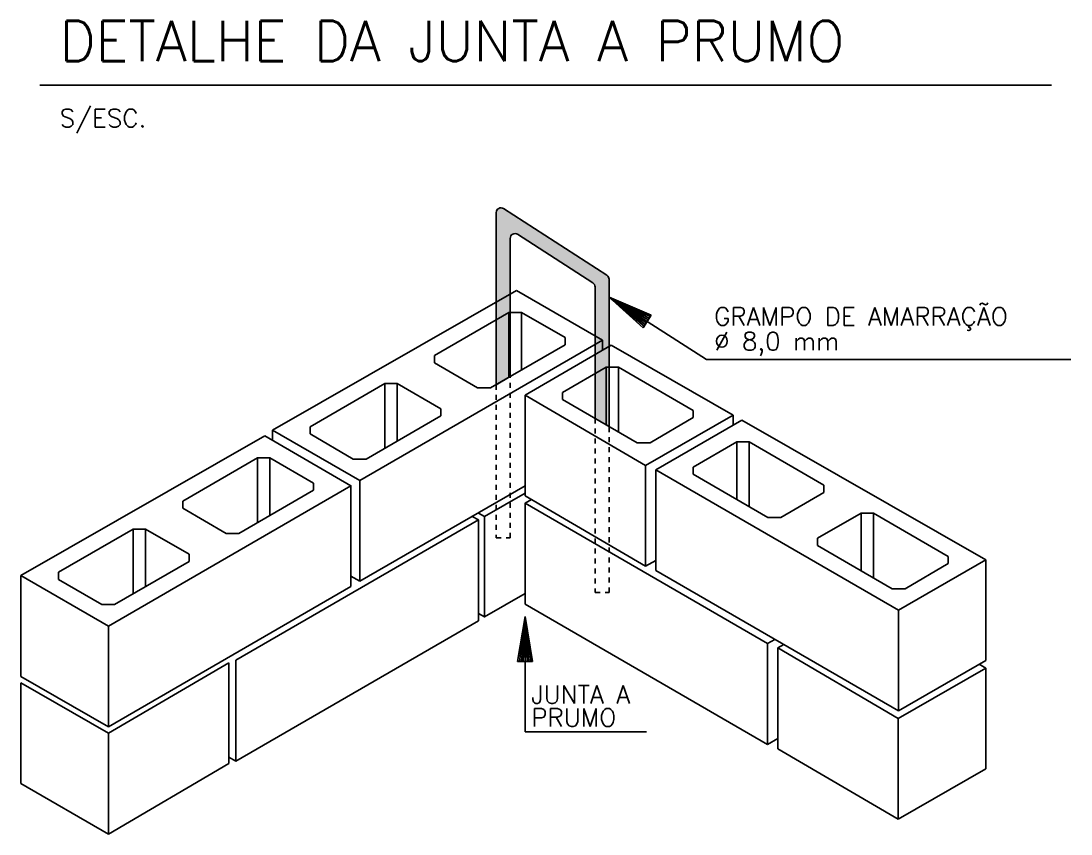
# Model space of a CAD drawing. Extents: x -14651 to 4582, y -13717 to -1290.
# Drawn here: x -14640 to -14115, y -2421 to -2015 of the extents above; entities that cross this region are included whole.
import ezdxf

# ---------------------------------------------------------------- set-up
doc = ezdxf.new("R2010")
doc.units = 0
doc.header["$LTSCALE"] = 25
doc.linetypes.add('ESTILO_TQS_0005', pattern=[0.2, 0.1, -0.1])
for name, color, linetype in [('H7', 1, 'Continuous'), ('Linha_fina', 1, 'Continuous'), ('Pena_1', 1, 'Continuous'), ('Pena_4', 4, 'Continuous'), ('PENA_6', 6, 'Continuous'), ('TEXTO', 3, 'Continuous')]:
    doc.layers.add(name, color=color, linetype=linetype)
doc.styles.add('Texto1', font='romans.shx', dxfattribs={"height": 9})
doc.styles.add('Texto3', font='romans.shx', dxfattribs={"height": 20})

msp = doc.modelspace()

# ---------------------------------------------------------------- hatches: boundary and pattern name
at = {"layer": 'H7'}
msp.add_hatch(color=256, dxfattribs=at).paths.add_polyline_path([(-14345.91, -2144.37, 0.254795), (-14347.01, -2142.35), (-14398.61, -2109.07, 0.593886), (-14402.31, -2111.08), (-14402.31, -2196.97), (-14395.31, -2192.91), (-14395.31, -2123.93, -0.593886), (-14391.61, -2121.91), (-14354.01, -2146.16, -0.254795), (-14352.91, -2148.18), (-14352.91, -2213.79), (-14345.91, -2217.85)])

# ---------------------------------------------------------------- linework, layer by layer
at = {"layer": 'Linha_fina'}
for p, q in [((-14328.48, -2167.74), (-14345.91, -2153.24)), ((-14328.99, -2168.53), (-14345.91, -2153.24)), ((-14327.47, -2166.16), (-14345.91, -2153.24)), ((-14345.91, -2153.24), (-14297.35, -2184.32)), ((-14345.91, -2153.24), (-14324.94, -2162.21)), ((-14345.91, -2153.24), (-14326.46, -2164.58)), ((-14345.91, -2153.24), (-14327.98, -2166.95)), ((-14345.91, -2153.24), (-14325.45, -2163)), ((-14325.95, -2163.79), (-14345.91, -2153.24)), ((-14324.94, -2162.21), (-14328.99, -2168.53)), ((-14325.45, -2163), (-14325.95, -2163.79)), ((-14327.98, -2166.95), (-14328.48, -2167.74)), ((-14297.35, -2184.32), (-14115.36, -2184.32)), ((-14391.6, -2335.17), (-14387.84, -2312.68)), ((-14390.66, -2335.17), (-14387.84, -2312.68)), ((-14387.84, -2312.68), (-14389.72, -2335.17)), ((-14388.78, -2335.17), (-14387.84, -2312.68)), ((-14387.84, -2312.68), (-14387.84, -2370.33)), ((-14387.84, -2312.68), (-14384.1, -2335.18)), ((-14387.84, -2312.68), (-14385.03, -2335.18)), ((-14387.84, -2312.68), (-14386.91, -2335.18)), ((-14385.97, -2335.18), (-14387.84, -2312.68)), ((-14384.1, -2335.18), (-14391.6, -2335.17)), ((-14389.72, -2335.17), (-14390.66, -2335.17)), ((-14386.91, -2335.18), (-14388.78, -2335.17)), ((-14385.03, -2335.18), (-14385.97, -2335.18)), ((-14387.84, -2370.33), (-14327.25, -2370.33))]:
    msp.add_line(p, q, dxfattribs=at)
at = {"layer": 'Pena_1'}
for p, q in [((-14392.17, -2149.93), (-14513.96, -2219.66)), ((-14349.24, -2174.8), (-14392.17, -2149.93)), ((-14387.83, -2202.15), (-14344.9, -2177.28)), ((-14344.9, -2177.28), (-14284.01, -2212.14)), ((-14387.83, -2202.15), (-14387.83, -2252.46)), ((-14327.68, -2237.3), (-14387.83, -2202.15)), ((-14322.59, -2239.49), (-14279.67, -2214.63)), ((-14284.01, -2212.14), (-14284.01, -2217.14)), ((-14279.67, -2214.63), (-14157.87, -2284.35)), ((-14470.29, -2244.81), (-14513.96, -2219.66)), ((-14513.96, -2219.66), (-14513.96, -2224.73)), ((-14517.71, -2222.56), (-14639.51, -2292.28)), ((-14474.79, -2247.42), (-14517.71, -2222.56)), ((-14327.68, -2287.62), (-14327.68, -2237.3)), ((-14470.29, -2295.13), (-14470.29, -2244.81)), ((-14387.83, -2247.43), (-14470.29, -2295.13)), ((-14387.83, -2252.46), (-14327.68, -2287.62)), ((-14387.84, -2256.18), (-14384.64, -2254.32)), ((-14201.55, -2309.51), (-14157.87, -2284.35)), ((-14157.87, -2284.35), (-14157.87, -2334.67)), ((-14322.59, -2289.81), (-14201.55, -2359.82)), ((-14595.84, -2317.44), (-14639.51, -2292.28)), ((-14639.51, -2292.28), (-14639.51, -2342.59)), ((-14474.79, -2292.54), (-14470.29, -2295.13)), ((-14474.79, -2297.74), (-14595.84, -2367.75)), ((-14387.84, -2306.49), (-14266.79, -2376.51)), ((-14201.55, -2359.82), (-14201.55, -2309.51)), ((-14595.84, -2367.75), (-14595.84, -2317.44)), ((-14266.79, -2326.19), (-14263.23, -2324.14)), ((-14266.79, -2376.51), (-14266.79, -2326.19)), ((-14261.72, -2328.4), (-14258.79, -2326.71)), ((-14261.72, -2328.4), (-14261.72, -2378.72)), ((-14201.57, -2363.56), (-14261.72, -2328.4)), ((-14595.84, -2370.94), (-14535.69, -2335.79)), ((-14535.69, -2335.79), (-14535.69, -2386.1)), ((-14157.87, -2334.67), (-14201.55, -2359.82)), ((-14161.14, -2336.55), (-14157.9, -2338.4)), ((-14639.51, -2342.59), (-14595.84, -2367.75)), ((-14157.9, -2338.4), (-14157.9, -2388.72)), ((-14639.51, -2345.78), (-14639.51, -2396.1)), ((-14201.57, -2413.88), (-14201.57, -2363.56)), ((-14595.84, -2421.26), (-14595.84, -2370.94)), ((-14261.72, -2373.59), (-14266.79, -2376.51)), ((-14261.72, -2378.72), (-14201.57, -2413.88)), ((-14535.69, -2386.1), (-14595.84, -2421.26))]:
    msp.add_line(p, q, dxfattribs=at)
for points in [[(-14395.91, -2193.4), (-14395.91, -2160.88), (-14433.17, -2182.48)], [(-14395.91, -2160.88), (-14389.73, -2160.88)], [(-14389.73, -2189.84), (-14389.73, -2160.88)], [(-14389.73, -2160.88), (-14367.9, -2173.46)], [(-14470.29, -2244.81), (-14349.24, -2174.8), (-14349.24, -2179.8)], [(-14367.9, -2173.46), (-14367.9, -2177.02)], [(-14367.9, -2177.02), (-14405.16, -2198.62)], [(-14433.17, -2186.04), (-14433.17, -2182.48)], [(-14411.57, -2198.62), (-14433.17, -2186.04)], [(-14347.33, -2188.23), (-14369.17, -2200.81)], [(-14341.16, -2188.23), (-14347.33, -2188.23)], [(-14347.33, -2217.02), (-14347.33, -2188.23)], [(-14341.16, -2220.6), (-14341.16, -2188.23), (-14303.9, -2209.83)], [(-14457.95, -2228.91), (-14457.95, -2196.4), (-14495.21, -2217.99)], [(-14457.95, -2196.4), (-14451.77, -2196.4)], [(-14451.77, -2196.4), (-14429.94, -2208.98)], [(-14451.77, -2225.35), (-14451.77, -2196.4)], [(-14411.57, -2198.62), (-14405.16, -2198.62)], [(-14389.83, -2198.06), (-14389.64, -2198.17)], [(-14369.17, -2200.81), (-14369.17, -2204.37)], [(-14369.17, -2204.37), (-14331.91, -2225.97)], [(-14429.94, -2208.98), (-14429.94, -2212.54)], [(-14303.9, -2213.39), (-14303.9, -2209.83)], [(-14429.94, -2212.54), (-14467.2, -2234.13)], [(-14327.68, -2237.3), (-14284.01, -2212.14)], [(-14325.5, -2225.97), (-14303.9, -2213.39)], [(-14495.21, -2221.55), (-14495.21, -2217.99)], [(-14473.61, -2234.13), (-14495.21, -2221.55)], [(-14325.5, -2225.97), (-14331.91, -2225.97)], [(-14282.1, -2225.57), (-14303.93, -2238.15)], [(-14275.93, -2225.57), (-14282.1, -2225.57)], [(-14282.1, -2254.53), (-14282.1, -2225.57)], [(-14275.93, -2258.09), (-14275.93, -2225.57), (-14238.66, -2247.17)], [(-14521.45, -2266.02), (-14521.45, -2233.5), (-14558.72, -2255.1)], [(-14521.45, -2233.5), (-14515.28, -2233.5)], [(-14515.28, -2262.46), (-14515.28, -2233.5)], [(-14515.28, -2233.5), (-14493.45, -2246.08)], [(-14473.61, -2234.13), (-14467.2, -2234.13)], [(-14201.55, -2309.51), (-14322.59, -2239.49), (-14322.59, -2289.81)], [(-14303.93, -2238.15), (-14303.93, -2241.71)], [(-14303.93, -2241.71), (-14266.67, -2263.31)], [(-14595.84, -2317.44), (-14474.79, -2247.42), (-14474.79, -2297.74)], [(-14493.45, -2246.08), (-14493.45, -2249.64)], [(-14238.66, -2250.73), (-14238.66, -2247.17)], [(-14493.45, -2249.64), (-14530.71, -2271.24)], [(-14387.84, -2301.25), (-14408.1, -2312.93), (-14408.1, -2262.85), (-14387.83, -2251.12)], [(-14260.26, -2263.31), (-14238.66, -2250.73)], [(-14558.72, -2258.66), (-14558.72, -2255.1)], [(-14537.12, -2271.24), (-14558.72, -2258.66)], [(-14266.79, -2326.19), (-14387.84, -2256.18), (-14387.84, -2306.49)], [(-14414.27, -2262.85), (-14411.19, -2264.51), (-14411.19, -2314.83), (-14532.23, -2384.85), (-14532.23, -2334.53), (-14411.19, -2264.51)], [(-14408.1, -2262.85), (-14411.19, -2261.19)], [(-14260.26, -2263.31), (-14266.67, -2263.31)], [(-14220.06, -2261.09), (-14241.89, -2273.67)], [(-14213.89, -2261.09), (-14220.06, -2261.09)], [(-14220.06, -2290.05), (-14220.06, -2261.09)], [(-14213.89, -2293.61), (-14213.89, -2261.09), (-14176.62, -2282.69)], [(-14583.49, -2301.53), (-14583.49, -2269.02), (-14620.76, -2290.62)], [(-14583.49, -2269.02), (-14577.32, -2269.02)], [(-14577.32, -2297.97), (-14577.32, -2269.02)], [(-14577.32, -2269.02), (-14555.49, -2281.6)], [(-14537.12, -2271.24), (-14530.71, -2271.24)], [(-14515.38, -2270.68), (-14515.19, -2270.79)], [(-14241.89, -2273.67), (-14241.89, -2277.23)], [(-14241.89, -2277.23), (-14204.63, -2298.83)], [(-14555.49, -2285.16), (-14592.75, -2306.76)], [(-14555.49, -2281.6), (-14555.49, -2285.16)], [(-14322.59, -2284.69), (-14327.68, -2287.62)], [(-14176.62, -2286.25), (-14176.62, -2282.69)], [(-14198.22, -2298.83), (-14176.62, -2286.25)], [(-14620.76, -2294.18), (-14620.76, -2290.62)], [(-14599.16, -2306.76), (-14620.76, -2294.18)], [(-14198.22, -2298.83), (-14204.63, -2298.83)], [(-14599.16, -2306.76), (-14592.75, -2306.76)], [(-14411.19, -2311.27), (-14408.1, -2312.93)], [(-14201.57, -2363.56), (-14157.9, -2338.4)], [(-14595.84, -2370.94), (-14639.51, -2345.78)], [(-14535.69, -2382.86), (-14532.23, -2384.85)], [(-14157.9, -2388.72), (-14201.57, -2413.88)], [(-14639.51, -2396.1), (-14595.84, -2421.26)]]:
    msp.add_lwpolyline(points, dxfattribs=at)
at = {"layer": 'Pena_4'}
msp.add_line((-14630.17, -2047.43), (-14125.02, -2047.43), dxfattribs=at)
at = {"layer": 'PENA_6'}
for p, q in [((-14402.31, -2111.08), (-14402.31, -2196.97)), ((-14347.01, -2142.35), (-14398.61, -2109.07)), ((-14391.61, -2121.91), (-14354.01, -2146.16)), ((-14395.31, -2192.91), (-14395.31, -2123.93)), ((-14352.91, -2148.18), (-14352.91, -2213.79)), ((-14345.91, -2217.85), (-14345.91, -2144.37)), ((-14402.31, -2196.97), (-14395.31, -2192.91)), ((-14352.91, -2213.79), (-14345.91, -2217.85))]:
    msp.add_line(p, q, dxfattribs=at)
at = {"layer": 'PENA_6', "linetype": 'ESTILO_TQS_0005'}
for p, q in [((-14395.31, -2273.48), (-14395.31, -2192.91)), ((-14402.31, -2196.97), (-14402.31, -2273.48)), ((-14352.91, -2213.79), (-14352.91, -2300.67)), ((-14345.91, -2300.67), (-14345.91, -2217.85)), ((-14402.31, -2273.48), (-14395.31, -2273.48)), ((-14352.91, -2300.67), (-14345.91, -2300.67))]:
    msp.add_line(p, q, dxfattribs=at)
at = {"layer": 'PENA_6'}
for centre, start, end in [((-14399.91, -2111.08), 57.1781, 180), ((-14392.91, -2123.93), 57.1781, 180), ((-14348.31, -2144.37), 0, 57.1781), ((-14355.31, -2148.18), 0, 57.1781)]:
    msp.add_arc(centre, 2.4, start, end, dxfattribs=at)

# ---------------------------------------------------------------- texts
at = {"layer": 'TEXTO', "color": 4, "style": 'Texto3'}
msp.add_text('DETALHE DA JUNTA A PRUMO', height=20, dxfattribs=at).set_placement((-14620.17, -2035.43))
at = {"layer": 'TEXTO', "color": 2, "style": 'Texto1'}
for s, p in [('S/ESC. ', (-14620.17, -2068.43)), ('GRAMPO DE AMARRAÇÃO', (-14293.47, -2167.42)), ('%%C 8,0 mm', (-14293.47, -2179.77)), ('JUNTA A', (-14384.76, -2356.19)), ('PRUMO', (-14384.76, -2367.61))]:
    msp.add_text(s, height=9, dxfattribs=at).set_placement(p)

doc.saveas('drawing.dxf')
